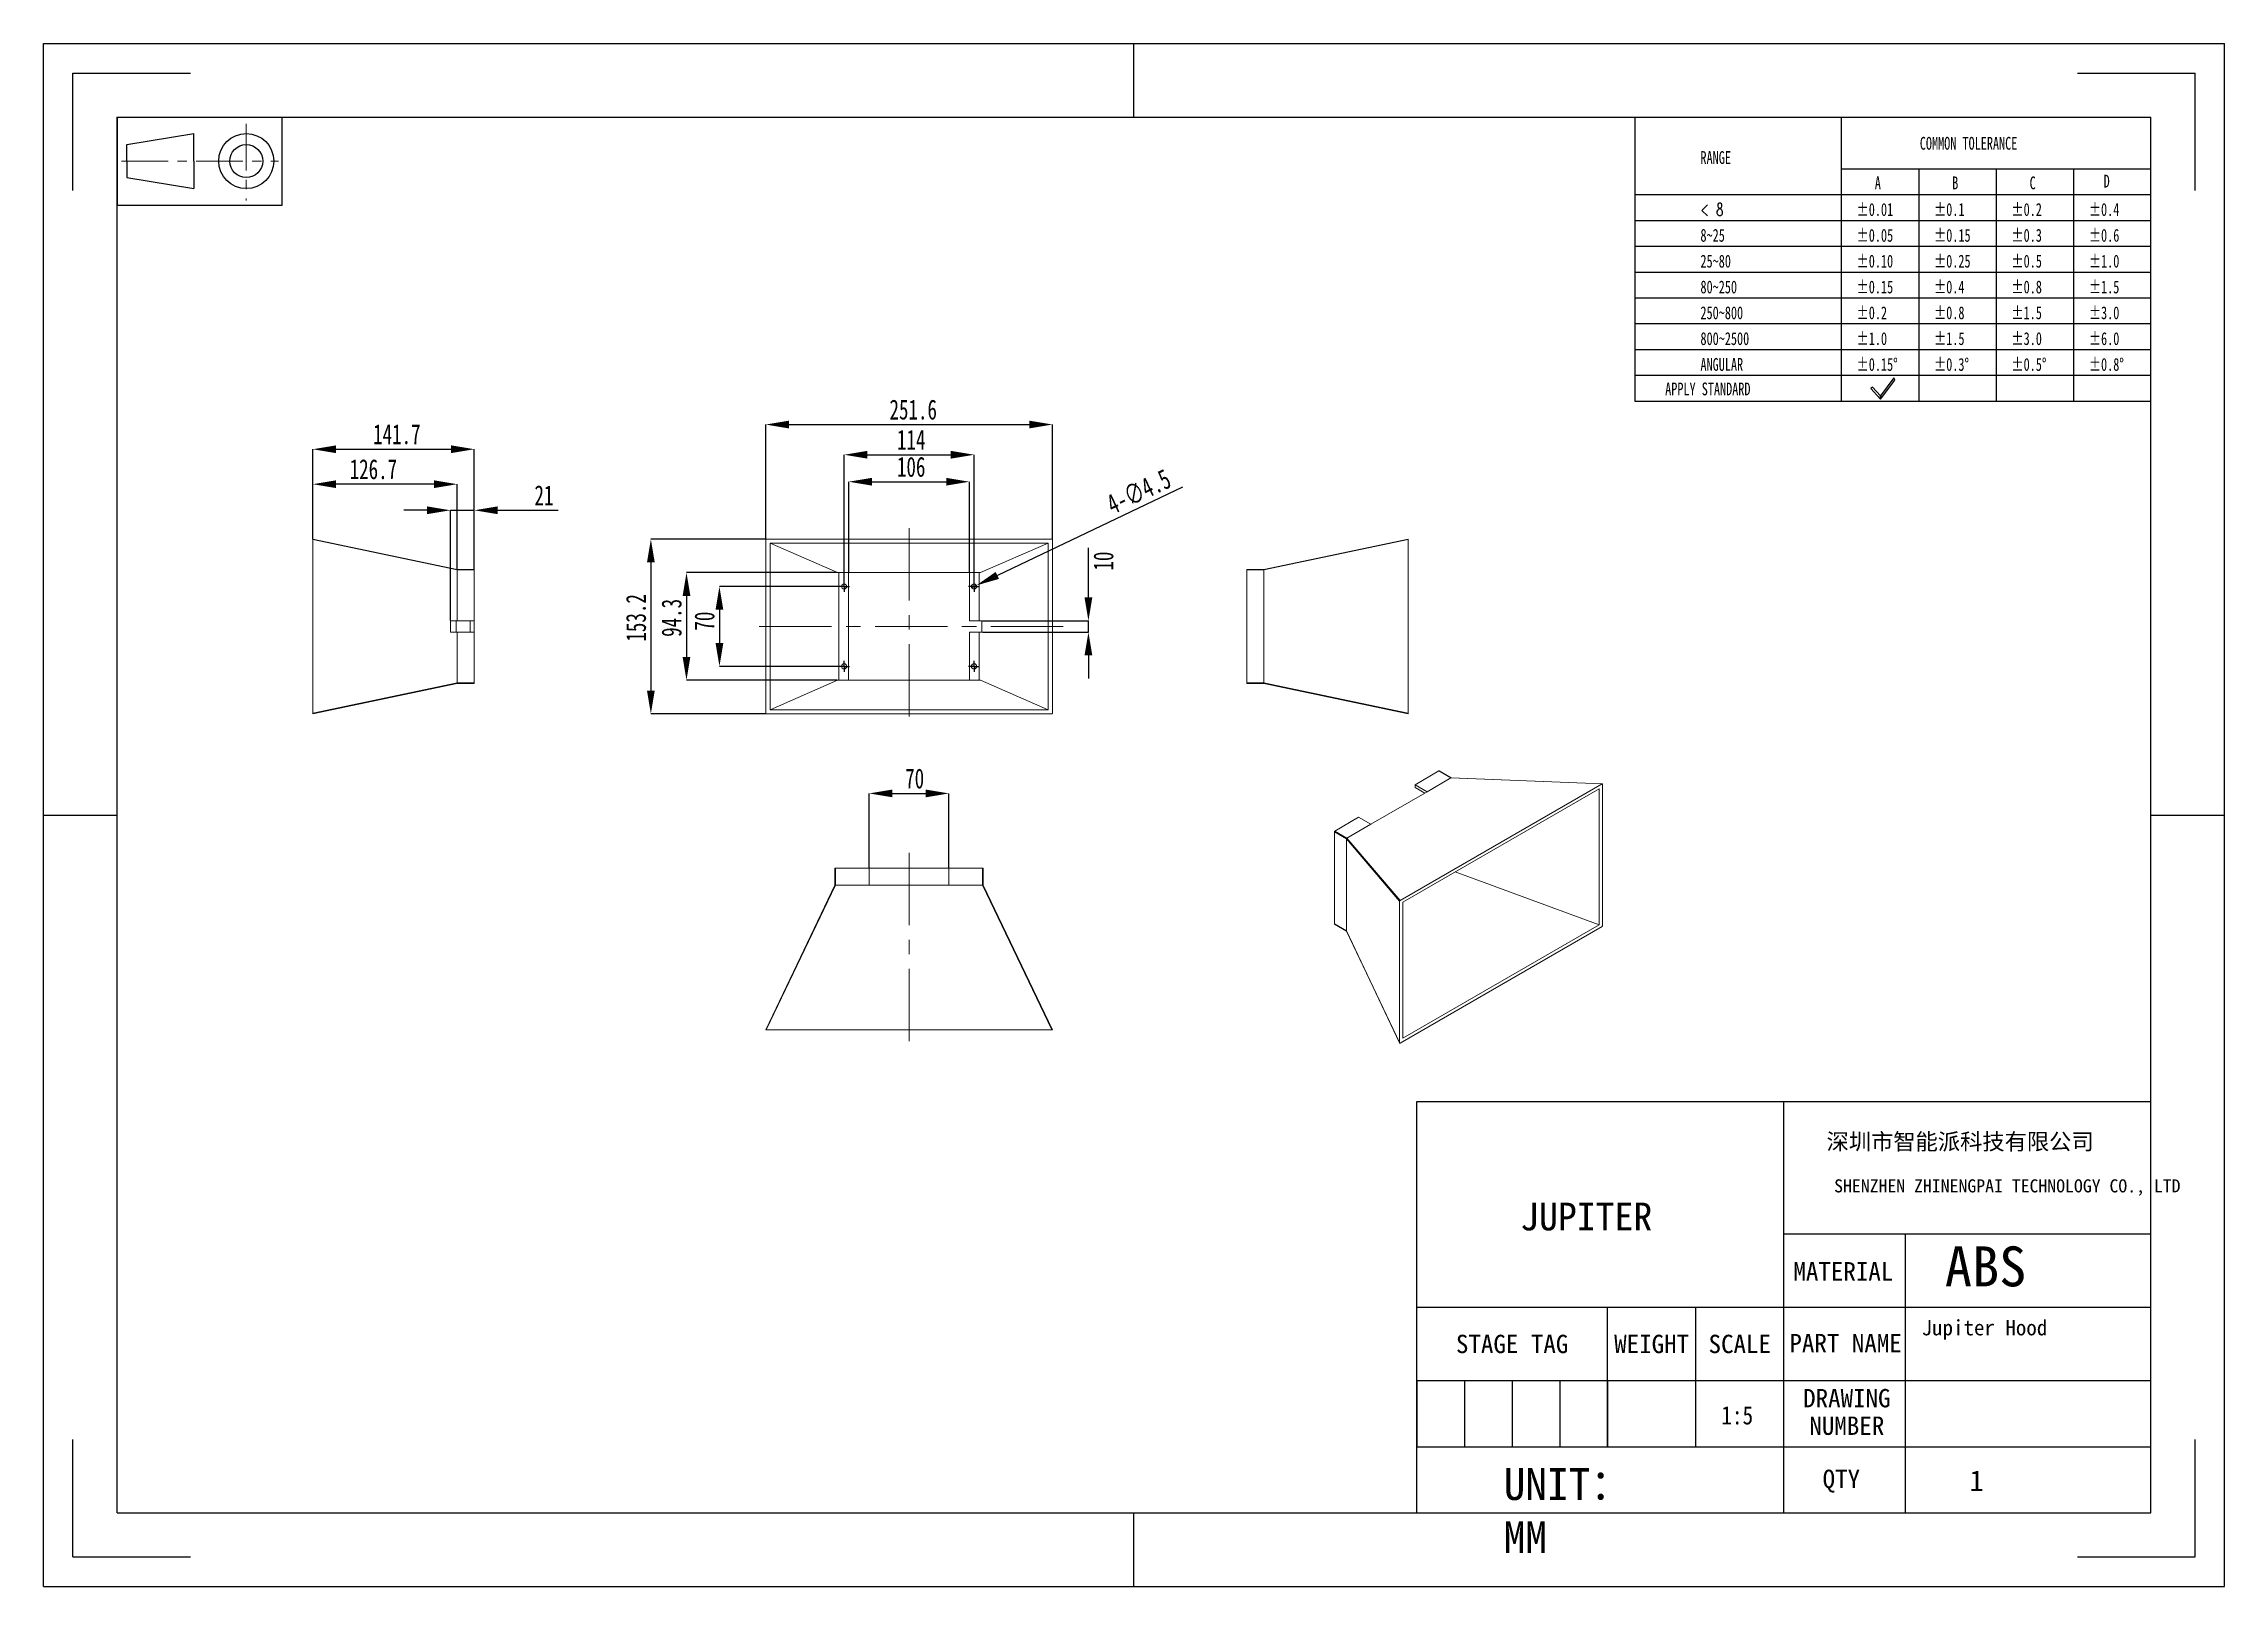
# Model space of a CAD drawing. Header units: millimetres. Extents: x 375 to 758, y -1 to 270.
import ezdxf

# ---------------------------------------------------------------- set-up
doc = ezdxf.new("R2010")
doc.units = ezdxf.units.MM
doc.header["$PDSIZE"] = -1
doc.linetypes.add('CENTER', pattern=[10.16, 6.35, -1.27, 1.27, -1.27])
doc.linetypes.add('CENTERX2', pattern=[20.32, 12.7, -2.54, 2.54, -2.54])
doc.layers.add('DEFAULT_1', color=7, linetype='CENTER', lineweight=18)
doc.layers.add('尺寸线层', color=3, linetype='Continuous', lineweight=18)
doc.layers.add('图框', color=7, linetype='Continuous')
doc.styles.add('SLDTEXTSTYLE4', font='TXT', dxfattribs={"width": 0.7})
doc.styles.add('SLDTEXTSTYLE5', font='TXT', dxfattribs={"width": 0.642857, "bigfont": 'bigfont'})
doc.styles.add('TEXTSTYLE_2', font='')
doc.styles.add('TEXTSTYLE_3', font='')
doc.styles.get('TEXTSTYLE_2').set_extended_font_data('宋体')
doc.styles.get('TEXTSTYLE_3').set_extended_font_data('宋体')
doc.dimstyles.new('SLDDIMSTYLE0', dxfattribs={"dimtxt": 3.5, "dimasz": 4.08, "dimexe": 0, "dimexo": 0.0625, "dimgap": 0.875, "dimtad": 2, "dimdec": 1, "dimlfac": 5, "dimrnd": 1e-09, "dimzin": 12, "dimdsep": 46, "dimtxsty": 'SLDTEXTSTYLE4', "dimsah": 1, "dimcen": 0.09, "dimadec": 0, "dimazin": 3, "dimtfac": 1, "dimtdec": 1, "dimtofl": 0, "dimtmove": 0, "dimatfit": 3, "dimfxl": 1, "dimfrac": 2, "dimtolj": 1, "dimtzin": 12, "dimarcsym": 0})
doc.dimstyles.new('SLDDIMSTYLE1', dxfattribs={"dimtxt": 3.5, "dimasz": 4.08, "dimexe": 0, "dimexo": 0.0625, "dimgap": 0.875, "dimtad": 2, "dimdec": 1, "dimlfac": 5, "dimrnd": 1e-09, "dimzin": 12, "dimdsep": 46, "dimtxsty": 'SLDTEXTSTYLE4', "dimsah": 1, "dimcen": 0.09, "dimadec": 0, "dimazin": 3, "dimtfac": 1, "dimtdec": 1, "dimtmove": 0, "dimatfit": 0, "dimfxl": 1, "dimfrac": 2, "dimtolj": 1, "dimtzin": 12, "dimarcsym": 0})
doc.dimstyles.new('SLDDIMSTYLE2', dxfattribs={"dimtxt": 3.5, "dimasz": 4.08, "dimexe": 0, "dimexo": 0.0625, "dimgap": 0.875, "dimtad": 2, "dimdec": 1, "dimlfac": 5, "dimrnd": 1e-09, "dimzin": 12, "dimdsep": 46, "dimtxsty": 'SLDTEXTSTYLE4', "dimblk1": 'NONE', "dimsah": 1, "dimcen": 0, "dimadec": 0, "dimazin": 3, "dimtfac": 1, "dimtdec": 1, "dimtmove": 0, "dimatfit": 3, "dimldrblk": 'NONE', "dimfxl": 1, "dimfrac": 2, "dimtolj": 1, "dimtzin": 12, "dimarcsym": 0})

# ---------------------------------------------------------------- blocks, each defined once
blk = doc.blocks.new('_D')
at = {"layer": 'Defpoints', "color": 0, "transparency": 16777216}
for p in [(552.31, 203.19), (501.99, 183.01), (552.31, 183.01)]:
    blk.add_point(p, dxfattribs=at)
at = {"layer": '图框', "color": 0, "lineweight": -2, "transparency": 16777216}
for p, q in [((501.99, 183.07), (501.99, 203.19)), ((506.07, 203.19), (548.23, 203.19)), ((552.31, 183.07), (552.31, 203.19))]:
    blk.add_line(p, q, dxfattribs=at)
at = {"layer": '图框', "color": 0, "transparency": 16777216}
for points in [[(506.07, 203.87), (506.07, 202.51), (501.99, 203.19)], [(548.23, 203.87), (548.23, 202.51), (552.31, 203.19)]]:
    blk.add_solid(points, dxfattribs=at)
at = {"layer": '图框', "color": 0, "transparency": 16777216, "insert": (527.88, 207.57), "char_height": 3.5, "attachment_point": 2, "style": 'SLDTEXTSTYLE4'}
blk.add_mtext('\\A1;251.6', dxfattribs=at)
blk = doc.blocks.new('_D_1')
at = {"layer": 'Defpoints', "color": 0, "transparency": 16777216}
for p in [(502.09, 183.1), (481.84, 152.46), (502.09, 152.46)]:
    blk.add_point(p, dxfattribs=at)
at = {"layer": '图框', "color": 0, "lineweight": -2, "transparency": 16777216}
for p, q in [((502.03, 183.1), (481.84, 183.1)), ((481.84, 179.02), (481.84, 156.54)), ((502.03, 152.46), (481.84, 152.46))]:
    blk.add_line(p, q, dxfattribs=at)
at = {"layer": '图框', "color": 0, "transparency": 16777216}
for points in [[(481.16, 179.02), (482.52, 179.02), (481.84, 183.1)], [(481.16, 156.54), (482.52, 156.54), (481.84, 152.46)]]:
    blk.add_solid(points, dxfattribs=at)
at = {"layer": '图框', "color": 0, "transparency": 16777216, "insert": (477.47, 169.28), "char_height": 3.5, "attachment_point": 2, "rotation": 90, "style": 'SLDTEXTSTYLE4'}
blk.add_mtext('\\A1;153.2', dxfattribs=at)
blk = doc.blocks.new('_D_2')
at = {"layer": 'Defpoints', "color": 0, "transparency": 16777216}
for p in [(537.75, 193.16), (516.55, 177.21), (537.75, 177.21)]:
    blk.add_point(p, dxfattribs=at)
at = {"layer": '图框', "color": 0, "lineweight": -2, "transparency": 16777216}
for p, q in [((516.55, 177.27), (516.55, 193.16)), ((520.63, 193.16), (533.67, 193.16)), ((537.75, 177.27), (537.75, 193.16))]:
    blk.add_line(p, q, dxfattribs=at)
at = {"layer": '图框', "color": 0, "transparency": 16777216}
for points in [[(520.63, 193.84), (520.63, 192.48), (516.55, 193.16)], [(533.67, 193.84), (533.67, 192.48), (537.75, 193.16)]]:
    blk.add_solid(points, dxfattribs=at)
at = {"layer": '图框', "color": 0, "transparency": 16777216, "insert": (527.52, 197.53), "char_height": 3.5, "attachment_point": 2, "style": 'SLDTEXTSTYLE4'}
blk.add_mtext('\\A1;106', dxfattribs=at)
blk = doc.blocks.new('_D_3')
at = {"layer": 'Defpoints', "color": 0, "transparency": 16777216}
for p in [(514.59, 177.21), (488.09, 158.35), (514.59, 158.35)]:
    blk.add_point(p, dxfattribs=at)
at = {"layer": '图框', "color": 0, "lineweight": -2, "transparency": 16777216}
for p, q in [((514.52, 177.21), (488.09, 177.21)), ((488.09, 173.13), (488.09, 162.43)), ((514.52, 158.35), (488.09, 158.35))]:
    blk.add_line(p, q, dxfattribs=at)
at = {"layer": '图框', "color": 0, "transparency": 16777216}
for points in [[(487.41, 173.13), (488.77, 173.13), (488.09, 177.21)], [(487.41, 162.43), (488.77, 162.43), (488.09, 158.35)]]:
    blk.add_solid(points, dxfattribs=at)
at = {"layer": '图框', "color": 0, "transparency": 16777216, "insert": (483.71, 169.28), "char_height": 3.5, "attachment_point": 2, "rotation": 90, "style": 'SLDTEXTSTYLE4'}
blk.add_mtext('\\A1;94.3', dxfattribs=at)
blk = doc.blocks.new('_D_4')
at = {"layer": 'Defpoints', "color": 0, "transparency": 16777216}
for p in [(538.55, 197.89), (515.75, 175.73), (538.55, 175.73)]:
    blk.add_point(p, dxfattribs=at)
at = {"layer": '图框', "color": 0, "lineweight": -2, "transparency": 16777216}
for p, q in [((515.75, 175.79), (515.75, 197.89)), ((519.83, 197.89), (534.47, 197.89)), ((538.55, 175.79), (538.55, 197.89))]:
    blk.add_line(p, q, dxfattribs=at)
at = {"layer": '图框', "color": 0, "transparency": 16777216}
for points in [[(519.83, 198.57), (519.83, 197.21), (515.75, 197.89)], [(534.47, 198.57), (534.47, 197.21), (538.55, 197.89)]]:
    blk.add_solid(points, dxfattribs=at)
at = {"layer": '图框', "color": 0, "transparency": 16777216, "insert": (527.52, 202.27), "char_height": 3.5, "attachment_point": 2, "style": 'SLDTEXTSTYLE4'}
blk.add_mtext('\\A1;114', dxfattribs=at)
blk = doc.blocks.new('_D_5')
at = {"layer": 'Defpoints', "color": 0, "transparency": 16777216}
for p in [(514.8, 174.78), (493.87, 160.78), (514.8, 160.78)]:
    blk.add_point(p, dxfattribs=at)
at = {"layer": '图框', "color": 0, "lineweight": -2, "transparency": 16777216}
for p, q in [((514.73, 174.78), (493.87, 174.78)), ((493.87, 170.7), (493.87, 164.86)), ((514.73, 160.78), (493.87, 160.78))]:
    blk.add_line(p, q, dxfattribs=at)
at = {"layer": '图框', "color": 0, "transparency": 16777216}
for points in [[(493.19, 170.7), (494.55, 170.7), (493.87, 174.78)], [(493.19, 164.86), (494.55, 164.86), (493.87, 160.78)]]:
    blk.add_solid(points, dxfattribs=at)
at = {"layer": '图框', "color": 0, "transparency": 16777216, "insert": (489.49, 168.71), "char_height": 3.5, "attachment_point": 2, "rotation": 90, "style": 'SLDTEXTSTYLE4'}
blk.add_mtext('\\A1;70', dxfattribs=at)
blk = doc.blocks.new('_D_6')
at = {"layer": 'Defpoints', "color": 0, "transparency": 16777216}
for p in [(538.14, 174.59), (538.95, 174.97)]:
    blk.add_point(p, dxfattribs=at)
at = {"layer": '图框', "color": 0, "lineweight": -2, "transparency": 16777216}
for p, q in [((575.14, 192.23), (542.64, 176.73)), ((538.14, 174.59), (538.95, 174.97))]:
    blk.add_line(p, q, dxfattribs=at)
at = {"layer": '图框', "color": 0, "transparency": 16777216}
blk.add_solid([(542.34, 177.34), (542.93, 176.12), (538.95, 174.97)], dxfattribs=at)
at = {"layer": '图框', "color": 0, "transparency": 16777216, "insert": (561.41, 190.53), "char_height": 3.5, "attachment_point": 1, "rotation": 25.4917, "style": 'SLDTEXTSTYLE4'}
blk.add_mtext('\\A1;4-∅4.5', dxfattribs=at)
blk = doc.blocks.new('_NONE')
blk = doc.blocks.new('_D_7')
at = {"layer": 'Defpoints', "color": 0, "transparency": 16777216}
for p in [(539.95, 168.78), (539.95, 166.78), (558.62, 166.78)]:
    blk.add_point(p, dxfattribs=at)
at = {"layer": '图框', "color": 0, "lineweight": -2, "transparency": 16777216}
for p, q in [((558.62, 172.86), (558.62, 181.55)), ((540.01, 168.78), (558.62, 168.78)), ((558.62, 166.78), (558.62, 168.78)), ((540.01, 166.78), (558.62, 166.78)), ((558.62, 162.7), (558.62, 158.62))]:
    blk.add_line(p, q, dxfattribs=at)
at = {"layer": '图框', "color": 0, "transparency": 16777216}
for points in [[(557.94, 172.86), (559.3, 172.86), (558.62, 168.78)], [(557.94, 162.7), (559.3, 162.7), (558.62, 166.78)]]:
    blk.add_solid(points, dxfattribs=at)
at = {"layer": '图框', "color": 0, "transparency": 16777216, "insert": (559.5, 179.24), "char_height": 3.5, "attachment_point": 2, "rotation": 90, "style": 'SLDTEXTSTYLE4'}
blk.add_mtext('\\A1;10', dxfattribs=at)
blk = doc.blocks.new('SW_CENTERMARKSYMBOL_0')
at = {"layer": '图框', "color": 0}
for p, q in [((-0.5, 0), (-0.95, 0)), ((0, 0), (-0.5, 0)), ((0, 0.5), (0, 0.95)), ((0, 0), (0, 0.5)), ((0, 0), (0, -0.5)), ((0, 0), (0.5, 0)), ((0.5, 0), (0.95, 0)), ((0, -0.5), (0, -0.95))]:
    blk.add_line(p, q, dxfattribs=at)
blk = doc.blocks.new('SW_CENTERMARKSYMBOL_1')
at = {"layer": '图框', "color": 0}
for p, q in [((-0.5, 0), (-0.95, 0)), ((0, 0), (-0.5, 0)), ((0, 0.5), (0, 0.95)), ((0, 0), (0, 0.5)), ((0, 0), (0, -0.5)), ((0, 0), (0.5, 0)), ((0.5, 0), (0.95, 0)), ((0, -0.5), (0, -0.95))]:
    blk.add_line(p, q, dxfattribs=at)
blk = doc.blocks.new('SW_CENTERMARKSYMBOL_2')
at = {"layer": '图框', "color": 0}
for p, q in [((-0.5, 0), (-0.95, 0)), ((0, 0), (-0.5, 0)), ((0, 0.5), (0, 0.95)), ((0, 0), (0, 0.5)), ((0, 0), (0, -0.5)), ((0, 0), (0.5, 0)), ((0.5, 0), (0.95, 0)), ((0, -0.5), (0, -0.95))]:
    blk.add_line(p, q, dxfattribs=at)
blk = doc.blocks.new('SW_CENTERMARKSYMBOL_3')
at = {"layer": '图框', "color": 0}
for p, q in [((-0.5, 0), (-0.95, 0)), ((0, 0), (-0.5, 0)), ((0, 0.5), (0, 0.95)), ((0, 0), (0, 0.5)), ((0, 0), (0, -0.5)), ((0, 0), (0.5, 0)), ((0.5, 0), (0.95, 0)), ((0, -0.5), (0, -0.95))]:
    blk.add_line(p, q, dxfattribs=at)
blk = doc.blocks.new('_D_8')
at = {"layer": 'Defpoints', "color": 0, "transparency": 16777216}
for p in [(450.85, 198.86), (422.52, 183.01), (450.85, 177.78)]:
    blk.add_point(p, dxfattribs=at)
at = {"layer": '图框', "color": 0, "lineweight": -2, "transparency": 16777216}
for p, q in [((422.52, 183.07), (422.52, 198.86)), ((426.6, 198.86), (446.77, 198.86)), ((450.85, 177.84), (450.85, 198.86))]:
    blk.add_line(p, q, dxfattribs=at)
at = {"layer": '图框', "color": 0, "transparency": 16777216}
for points in [[(426.6, 199.54), (426.6, 198.18), (422.52, 198.86)], [(446.77, 199.54), (446.77, 198.18), (450.85, 198.86)]]:
    blk.add_solid(points, dxfattribs=at)
at = {"layer": '图框', "color": 0, "transparency": 16777216, "insert": (437.26, 203.24), "char_height": 3.5, "attachment_point": 2, "style": 'SLDTEXTSTYLE4'}
blk.add_mtext('\\A1;141.7', dxfattribs=at)
blk = doc.blocks.new('_D_9')
at = {"layer": 'Defpoints', "color": 0, "transparency": 16777216}
for p in [(422.52, 192.73), (422.52, 183.01), (447.85, 177.78)]:
    blk.add_point(p, dxfattribs=at)
at = {"layer": '图框', "color": 0, "lineweight": -2, "transparency": 16777216}
for p, q in [((422.52, 183.07), (422.52, 192.73)), ((443.77, 192.73), (426.6, 192.73)), ((447.85, 177.84), (447.85, 192.73))]:
    blk.add_line(p, q, dxfattribs=at)
at = {"layer": '图框', "color": 0, "transparency": 16777216}
for points in [[(426.6, 193.41), (426.6, 192.05), (422.52, 192.73)], [(443.77, 193.41), (443.77, 192.05), (447.85, 192.73)]]:
    blk.add_solid(points, dxfattribs=at)
at = {"layer": '图框', "color": 0, "transparency": 16777216, "insert": (433.15, 197.11), "char_height": 3.5, "attachment_point": 2, "style": 'SLDTEXTSTYLE4'}
blk.add_mtext('\\A1;126.7', dxfattribs=at)
blk = doc.blocks.new('_D_10')
at = {"layer": 'Defpoints', "color": 0, "transparency": 16777216}
for p in [(450.85, 188.15), (450.85, 177.78), (446.65, 168.78)]:
    blk.add_point(p, dxfattribs=at)
at = {"layer": '图框', "color": 0, "lineweight": -2, "transparency": 16777216}
for p, q in [((442.57, 188.15), (438.49, 188.15)), ((446.65, 168.84), (446.65, 188.15)), ((446.65, 188.15), (450.85, 188.15)), ((450.85, 177.84), (450.85, 188.15)), ((454.93, 188.15), (465.59, 188.15))]:
    blk.add_line(p, q, dxfattribs=at)
at = {"layer": '图框', "color": 0, "transparency": 16777216}
for points in [[(442.57, 188.83), (442.57, 187.47), (446.65, 188.15)], [(454.93, 188.83), (454.93, 187.47), (450.85, 188.15)]]:
    blk.add_solid(points, dxfattribs=at)
at = {"layer": '图框', "color": 0, "transparency": 16777216, "insert": (463.08, 192.53), "char_height": 3.5, "attachment_point": 2, "style": 'SLDTEXTSTYLE4'}
blk.add_mtext('\\A1;21', dxfattribs=at)
blk = doc.blocks.new('_D_11')
at = {"layer": 'Defpoints', "color": 0, "transparency": 16777216}
for p in [(534.15, 138.49), (520.15, 125.38), (534.15, 125.38)]:
    blk.add_point(p, dxfattribs=at)
at = {"layer": '图框', "color": 0, "lineweight": -2, "transparency": 16777216}
for p, q in [((520.15, 125.44), (520.15, 138.49)), ((524.23, 138.49), (530.07, 138.49)), ((534.15, 125.44), (534.15, 138.49))]:
    blk.add_line(p, q, dxfattribs=at)
at = {"layer": '图框', "color": 0, "transparency": 16777216}
for points in [[(524.23, 139.17), (524.23, 137.81), (520.15, 138.49)], [(530.07, 139.17), (530.07, 137.81), (534.15, 138.49)]]:
    blk.add_solid(points, dxfattribs=at)
at = {"layer": '图框', "color": 0, "transparency": 16777216, "insert": (528.13, 142.86), "char_height": 3.5, "attachment_point": 2, "style": 'SLDTEXTSTYLE4'}
blk.add_mtext('\\A1;70', dxfattribs=at)
blk = doc.blocks.new('96_1')
at = {"color": 7, "linetype": 'Continuous'}
for p, q in [((-11.25, 6), (-11.25, -6)), ((11.25, -6), (11.25, 6)), ((-9.93, 2.25), (-0.82, 3.75)), ((-0.82, 0), (-0.82, 3.75)), ((-9.93, 0), (-9.93, 2.25)), ((-9.93, 0), (-9.93, -2.25)), ((-0.82, 0), (-0.82, -3.75)), ((-9.93, -2.25), (-0.82, -3.75)), ((-11.25, -6), (11.25, -6))]:
    blk.add_line(p, q, dxfattribs=at)
for radius in [3.75, 2.25]:
    blk.add_circle((6.34, 0), radius, dxfattribs=at)
at = {"layer": 'DEFAULT_1', "color": 1, "linetype": 'CENTER'}
for p, q in [((6.34, 5.05), (6.34, -5.36)), ((-10.64, 0), (10.74, 0))]:
    blk.add_line(p, q, dxfattribs=at)

msp = doc.modelspace()

# ---------------------------------------------------------------- linework, layer by layer
at = {"color": 7, "linetype": 'Continuous'}
for p, q in [((375.278, -0.587), (375.278, 269.998)), ((375.278, 269.998), (757.963, 269.998)), ((566.62, 257.113), (566.62, 269.998)), ((757.963, -0.587), (757.963, 269.998)), ((380.432, 244.228), (380.432, 264.844)), ((380.432, 264.844), (401.048, 264.844)), ((732.193, 264.844), (752.809, 264.844)), ((752.809, 244.228), (752.809, 264.844)), ((388.163, 12.298), (388.163, 257.113)), ((388.163, 257.113), (745.078, 257.113)), ((745.078, 12.298), (745.078, 257.113)), ((375.278, 134.705), (388.163, 134.705)), ((745.078, 134.705), (757.963, 134.705)), ((380.432, 4.567), (380.432, 25.183)), ((752.809, 4.567), (752.809, 25.183)), ((388.163, 12.298), (745.078, 12.298)), ((566.62, -0.587), (566.62, 12.298)), ((380.432, 4.567), (401.048, 4.567)), ((732.193, 4.567), (752.809, 4.567)), ((375.278, -0.587), (757.963, -0.587))]:
    msp.add_line(p, q, dxfattribs=at)
for p, q in [((654.505, 257.113), (654.505, 207.298)), ((690.734, 257.113), (690.734, 207.298)), ((690.734, 248.056), (745.078, 248.056)), ((704.32, 248.056), (704.32, 207.298)), ((717.906, 248.056), (717.906, 207.298)), ((731.492, 248.056), (731.492, 207.298)), ((654.505, 243.527), (745.078, 243.527)), ((654.505, 238.998), (745.078, 238.998)), ((654.505, 234.47), (745.078, 234.47)), ((654.505, 229.941), (745.078, 229.941)), ((654.505, 225.412), (745.078, 225.412)), ((654.505, 220.884), (745.078, 220.884)), ((654.505, 216.355), (745.078, 216.355)), ((654.505, 211.827), (745.078, 211.827)), ((699.936, 211.359), (697.605, 208.197)), ((697.633, 207.625), (700.119, 210.997)), ((700.119, 210.997), (699.936, 211.359)), ((654.505, 207.298), (745.078, 207.298)), ((696.205, 209.752), (695.935, 209.509)), ((695.935, 209.509), (697.633, 207.625)), ((697.605, 208.197), (696.205, 209.752)), ((697.633, 207.625), (697.605, 208.197)), ((697.605, 208.197), (697.633, 207.625))]:
    msp.add_line(p, q)
at = {"color": 7, "linetype": 'Continuous', "lineweight": 15}
for p, q in [((422.52, 183.099), (447.85, 177.78)), ((422.52, 183.006), (422.52, 183.099)), ((422.52, 183.006), (422.52, 152.553)), ((447.85, 177.687), (422.52, 183.006)), ((501.987, 152.553), (501.987, 183.006)), ((502.088, 183.099), (552.206, 183.099)), ((502.764, 153.175), (502.764, 182.384)), ((502.764, 182.384), (514.587, 177.211)), ((502.764, 182.384), (551.53, 182.384)), ((551.53, 182.384), (539.707, 177.211)), ((551.53, 182.384), (551.53, 153.175)), ((552.307, 183.006), (552.307, 152.553)), ((589.409, 177.78), (614.739, 183.099)), ((614.739, 183.006), (589.409, 177.687)), ((614.739, 183.099), (614.739, 183.006)), ((614.739, 152.553), (614.739, 183.006)), ((447.85, 177.78), (447.85, 177.687)), ((450.85, 177.78), (447.85, 177.78)), ((447.85, 177.687), (447.85, 168.78)), ((450.85, 177.687), (447.85, 177.687)), ((450.85, 177.78), (450.85, 177.687)), ((450.85, 177.687), (450.85, 168.78)), ((514.587, 177.211), (539.707, 177.211)), ((514.847, 158.348), (514.847, 177.211)), ((516.547, 177.211), (516.547, 158.348)), ((537.747, 168.78), (537.747, 177.211)), ((539.447, 177.211), (539.447, 168.78)), ((586.409, 177.687), (586.409, 177.78)), ((586.409, 177.78), (589.409, 177.78)), ((586.409, 157.873), (586.409, 177.687)), ((586.409, 177.687), (589.409, 177.687)), ((589.409, 177.687), (589.409, 177.78)), ((589.409, 157.873), (589.409, 177.687)), ((446.65, 168.78), (447.85, 168.78)), ((446.65, 166.78), (446.65, 168.78)), ((447.691, 166.78), (447.691, 168.78)), ((450.85, 168.78), (447.85, 168.78)), ((450.15, 168.78), (450.15, 166.78)), ((450.85, 166.78), (450.85, 168.78)), ((537.747, 168.78), (539.447, 168.78)), ((539.947, 168.78), (539.447, 168.78)), ((539.947, 166.78), (539.947, 168.78)), ((447.85, 166.78), (446.65, 166.78)), ((447.85, 166.78), (447.85, 157.873)), ((450.85, 166.78), (447.85, 166.78)), ((450.85, 166.78), (450.85, 157.873)), ((537.747, 158.348), (537.747, 166.78)), ((539.447, 166.78), (537.747, 166.78)), ((539.447, 166.78), (539.447, 158.348)), ((539.447, 166.78), (539.947, 166.78)), ((422.52, 152.553), (447.85, 157.873)), ((447.85, 157.78), (422.52, 152.46)), ((447.85, 157.873), (447.85, 157.78)), ((450.85, 157.873), (447.85, 157.873)), ((450.85, 157.78), (447.85, 157.78)), ((450.85, 157.873), (450.85, 157.78)), ((502.764, 153.175), (514.587, 158.348)), ((539.707, 158.348), (514.587, 158.348)), ((551.53, 153.175), (539.707, 158.348)), ((586.409, 157.873), (589.409, 157.873)), ((586.409, 157.78), (586.409, 157.873)), ((586.409, 157.78), (589.409, 157.78)), ((589.409, 157.873), (614.739, 152.553)), ((589.409, 157.78), (589.409, 157.873)), ((614.739, 152.46), (589.409, 157.78)), ((551.53, 153.175), (502.764, 153.175)), ((422.52, 152.46), (422.52, 152.553)), ((552.206, 152.46), (502.088, 152.46)), ((614.739, 152.553), (614.739, 152.46)), ((615.944, 140.018), (620.115, 142.426)), ((620.115, 142.426), (622.236, 141.202)), ((622.282, 141.212), (620.168, 142.433)), ((608.166, 133.079), (618.065, 138.794)), ((613.307, 119.712), (648.746, 140.17)), ((613.785, 119.403), (648.268, 139.31)), ((615.944, 140.018), (615.944, 139.554)), ((615.944, 140.018), (618.065, 138.794)), ((617.663, 138.562), (615.944, 139.554)), ((618.065, 138.794), (622.236, 141.202)), ((648.746, 140.17), (622.236, 141.202)), ((648.782, 140.18), (622.273, 141.213)), ((648.268, 139.31), (648.268, 115.459)), ((648.817, 140.135), (648.817, 115.268)), ((601.873, 131.896), (606.044, 134.304)), ((608.166, 133.079), (606.044, 134.304)), ((601.802, 131.778), (603.923, 130.554)), ((601.802, 115.6), (601.802, 131.778)), ((601.873, 131.896), (603.994, 130.671)), ((613.236, 119.594), (603.923, 130.554)), ((603.923, 114.375), (603.923, 130.554)), ((603.994, 130.671), (608.166, 133.079)), ((603.994, 130.671), (613.307, 119.712)), ((514.147, 125.378), (514.147, 122.378)), ((514.147, 125.378), (514.248, 125.378)), ((514.248, 125.378), (514.248, 122.378)), ((514.248, 125.378), (520.147, 125.378)), ((520.147, 122.378), (520.147, 125.378)), ((520.147, 125.378), (534.147, 125.378)), ((534.147, 125.378), (534.147, 122.378)), ((534.147, 125.378), (540.046, 125.378)), ((540.046, 125.378), (540.046, 122.378)), ((540.046, 125.378), (540.147, 125.378)), ((540.147, 125.378), (540.147, 122.378)), ((648.268, 115.459), (623.001, 124.724)), ((501.987, 97.048), (514.147, 122.378)), ((514.248, 122.378), (502.088, 97.048)), ((514.147, 122.378), (514.248, 122.378)), ((514.248, 122.378), (520.147, 122.378)), ((520.147, 122.378), (534.147, 122.378)), ((534.147, 122.378), (540.046, 122.378)), ((552.206, 97.048), (540.046, 122.378)), ((540.046, 122.378), (540.147, 122.378)), ((540.147, 122.378), (552.307, 97.048)), ((613.236, 94.728), (613.236, 119.594)), ((613.785, 95.553), (613.785, 119.403)), ((601.802, 115.6), (603.923, 114.375)), ((601.82, 115.558), (603.933, 114.339)), ((648.746, 115.151), (613.307, 94.693)), ((648.268, 115.459), (613.785, 95.553)), ((603.923, 114.375), (613.236, 94.728)), ((603.928, 114.349), (613.241, 94.702)), ((502.088, 97.048), (501.987, 97.048)), ((502.088, 97.048), (552.206, 97.048)), ((552.307, 97.048), (552.206, 97.048))]:
    msp.add_line(p, q, dxfattribs=at)
at = {"color": 2, "linetype": 'Continuous'}
for p, q in [((616.228, 48.376), (616.228, 84.454)), ((616.228, 48.376), (616.228, 84.454)), ((616.228, 84.454), (680.653, 84.454)), ((680.653, 35.491), (680.653, 84.454)), ((680.653, 61.261), (680.653, 84.454)), ((680.653, 84.454), (745.078, 84.454)), ((680.653, 48.376), (680.653, 84.454)), ((745.078, 61.261), (745.078, 84.454)), ((680.653, 61.261), (745.078, 61.261)), ((701.943, 61.261), (701.943, 12.298)), ((745.078, 35.491), (745.078, 61.261)), ((616.228, 12.298), (616.228, 48.376)), ((616.228, 48.376), (680.653, 48.376)), ((616.228, 35.491), (616.228, 48.376)), ((616.228, 48.376), (649.729, 48.376)), ((649.729, 35.491), (649.729, 48.376)), ((649.729, 35.491), (649.729, 48.376)), ((649.729, 48.376), (680.653, 48.376)), ((665.191, 35.491), (665.191, 48.376)), ((680.653, 48.376), (745.078, 48.376)), ((680.653, 35.491), (680.653, 48.376)), ((616.228, 23.894), (616.228, 35.491)), ((616.228, 35.491), (649.729, 35.491)), ((616.228, 35.491), (649.729, 35.491)), ((616.228, 35.491), (649.729, 35.491)), ((616.228, 35.491), (616.228, 23.894)), ((624.603, 35.491), (624.603, 23.894)), ((632.978, 35.491), (632.978, 23.894)), ((641.353, 35.491), (641.353, 23.894)), ((649.729, 23.894), (649.729, 35.491)), ((649.729, 23.894), (649.729, 35.491)), ((649.729, 35.491), (680.653, 35.491)), ((649.729, 35.491), (680.653, 35.491)), ((649.729, 35.491), (649.729, 23.894)), ((665.191, 23.894), (665.191, 35.491)), ((680.653, 12.298), (680.653, 35.491)), ((680.653, 35.491), (745.078, 35.491)), ((680.653, 35.491), (745.078, 35.491)), ((680.653, 23.894), (680.653, 35.491)), ((745.078, 12.298), (745.078, 35.491)), ((616.228, 12.298), (616.228, 23.894)), ((616.228, 23.894), (680.653, 23.894)), ((616.228, 23.894), (649.729, 23.894)), ((616.228, 23.894), (649.729, 23.894)), ((649.729, 23.894), (680.653, 23.894)), ((680.653, 12.298), (680.653, 23.894)), ((680.653, 23.894), (745.078, 23.894)), ((513.148, 12.298), (544.072, 12.298)), ((544.072, 12.298), (564.688, 12.298)), ((564.688, 12.298), (595.612, 12.298)), ((595.612, 12.298), (616.228, 12.298)), ((616.228, 12.298), (680.653, 12.298)), ((680.653, 12.298), (745.078, 12.298))]:
    msp.add_line(p, q, dxfattribs=at)
at = {"color": 7, "linetype": 'Continuous', "lineweight": 15}
for centre in [(515.747, 174.78), (538.547, 174.78), (515.747, 160.78), (538.547, 160.78)]:
    msp.add_circle(centre, 0.45, dxfattribs=at)
for centre, major_axis, ratio, start_param, end_param in [((502.098, 182.997), (0.103, -0.045), 0.8857695, 2.0295688, 3.5112979), ((552.196, 182.997), (-0.103, -0.045), 0.8857695, 2.7718874, 4.2536165), ((502.098, 152.562), (0.103, 0.045), 0.8857695, 2.7718874, 4.2536165), ((552.196, 152.562), (-0.103, 0.045), 0.8857695, 2.0295688, 3.5112979), ((620.108, 142.339), (0.0614, 0.093), 0.5251224, 0.0290777, 0.8098321), ((622.229, 141.114), (0.0614, 0.093), 0.5251224, 0.3079606, 0.8098321), ((648.739, 140.082), (0.0614, 0.093), 0.5251224, 5.6112882, 7.0930174), ((601.88, 131.816), (0.0584, 0.0837), 0.626141, 0.9282194, 2.4099485), ((604.001, 130.592), (0.0584, 0.0837), 0.626141, 0.9282194, 2.4099485), ((613.314, 119.632), (0.0584, 0.0837), 0.626141, 0.9282194, 2.4099485), ((601.88, 115.652), (0.0614, 0.093), 0.5251224, 2.4696955, 3.1706704), ((648.739, 115.23), (0.0584, 0.0837), 0.626141, 4.069812, 5.5515412), ((604.001, 114.428), (0.0614, 0.093), 0.5251224, 2.4696955, 2.8336321), ((613.314, 94.78), (0.0614, 0.093), 0.5251224, 2.4696955, 3.9514247)]:
    msp.add_ellipse(centre, major_axis=major_axis, ratio=ratio, start_param=start_param, end_param=end_param, dxfattribs=at)
at = {"layer": '图框', "linetype": 'CENTERX2', "lineweight": 0}
for p, q in [((527.147, 185.006), (527.147, 150.553)), ((554.206, 167.78), (500.088, 167.78)), ((527.147, 95.048), (527.147, 129.014))]:
    msp.add_line(p, q, dxfattribs=at)

# ---------------------------------------------------------------- block references
at = {"color": 2, "linetype": 'Continuous', "xscale": 1.288499418886255, "yscale": 1.288499418886255, "zscale": 1.288499418886255}
msp.add_blockref('96_1', (402.672, 249.402), dxfattribs=at)
at = {"layer": '图框'}
for name, p in [('SW_CENTERMARKSYMBOL_0', (515.747, 174.78)), ('SW_CENTERMARKSYMBOL_2', (538.547, 174.78)), ('SW_CENTERMARKSYMBOL_1', (515.747, 160.78)), ('SW_CENTERMARKSYMBOL_3', (538.547, 160.78))]:
    msp.add_blockref(name, p, dxfattribs=at)

# ---------------------------------------------------------------- texts
at = {"attachment_point": 1}
for s, insert, char_height, width, style in [('COMMON TOLERANCE', (704.516, 253.644), 2.24599, 73.94176, 'SLDTEXTSTYLE4'), ('RANGE', (666.024, 251.143), 2.246, 22.05942, 'SLDTEXTSTYLE4'), ('A', (696.616, 246.699), 2.246, 3.245, 'SLDTEXTSTYLE4'), ('B', (710.202, 246.699), 2.246, 3.19312, 'SLDTEXTSTYLE4'), ('C', (723.788, 246.699), 2.246, 3.23085, 'SLDTEXTSTYLE4'), ('D', (736.772, 247.004), 2.246, 3.19312, 'SLDTEXTSTYLE4'), ('< 8', (666.024, 242.029), 2.246, 10.7794, 'SLDTEXTSTYLE5'), ('%%P0.01', (693.421, 242.029), 2.246, 15.72506, 'SLDTEXTSTYLE4'), ('%%P0.1', (707.007, 242.029), 2.246, 11.79144, 'SLDTEXTSTYLE4'), ('%%P0.2', (720.593, 242.029), 2.246, 13.41394, 'SLDTEXTSTYLE4'), ('%%P0.4', (734.179, 242.029), 2.246, 13.36206, 'SLDTEXTSTYLE4'), ('8~25', (666.024, 237.501), 2.246, 17.39473, 'SLDTEXTSTYLE4'), ('%%P0.05', (693.421, 237.501), 2.246, 17.34757, 'SLDTEXTSTYLE4'), ('%%P0.15', (707.007, 237.501), 2.246, 16.5599, 'SLDTEXTSTYLE4'), ('%%P0.3', (720.593, 237.501), 2.246, 13.41394, 'SLDTEXTSTYLE4'), ('%%P0.6', (734.179, 237.501), 2.246, 13.41394, 'SLDTEXTSTYLE4'), ('25~80', (666.024, 232.972), 2.246, 21.32836, 'SLDTEXTSTYLE4'), ('%%P0.10', (693.421, 232.972), 2.246, 15.77695, 'SLDTEXTSTYLE4'), ('%%P0.25', (707.007, 232.972), 2.246, 18.13052, 'SLDTEXTSTYLE4'), ('%%P0.5', (720.593, 232.972), 2.246, 13.41394, 'SLDTEXTSTYLE4'), ('%%P1.0', (734.179, 232.972), 2.246, 11.84332, 'SLDTEXTSTYLE4'), ('80~250', (666.024, 228.444), 2.246, 25.26198, 'SLDTEXTSTYLE4'), ('%%P0.15', (693.421, 228.444), 2.246, 16.5599, 'SLDTEXTSTYLE4'), ('%%P0.4', (707.007, 228.444), 2.246, 13.36206, 'SLDTEXTSTYLE4'), ('%%P0.8', (720.593, 228.444), 2.246, 13.41394, 'SLDTEXTSTYLE4'), ('%%P1.5', (734.179, 228.444), 2.246, 12.62627, 'SLDTEXTSTYLE4'), ('250~800', (666.024, 223.915), 2.246, 29.1956, 'SLDTEXTSTYLE4'), ('%%P0.2', (693.421, 223.915), 2.246, 13.41394, 'SLDTEXTSTYLE4'), ('%%P0.8', (707.007, 223.915), 2.246, 13.41394, 'SLDTEXTSTYLE4'), ('%%P1.5', (720.593, 223.915), 2.246, 12.62627, 'SLDTEXTSTYLE4'), ('%%P3.0', (734.179, 223.915), 2.246, 13.41394, 'SLDTEXTSTYLE4'), ('800~2500', (666.024, 219.386), 2.246, 33.12923, 'SLDTEXTSTYLE4'), ('%%P1.0', (693.421, 219.386), 2.246, 11.84332, 'SLDTEXTSTYLE4'), ('%%P1.5', (707.007, 219.386), 2.246, 12.62627, 'SLDTEXTSTYLE4'), ('%%P3.0', (720.593, 219.386), 2.246, 13.41394, 'SLDTEXTSTYLE4'), ('%%P6.0', (734.179, 219.386), 2.246, 13.41394, 'SLDTEXTSTYLE4'), ('ANGULAR', (666.024, 214.858), 2.246, 31.54446, 'SLDTEXTSTYLE4'), ('%%P0.15%%D', (693.421, 214.858), 2.246, 19.72472, 'SLDTEXTSTYLE4'), ('%%P0.3%%D', (707.007, 214.858), 2.246, 16.57876, 'SLDTEXTSTYLE4'), ('%%P0.5%%D', (720.593, 214.858), 2.246, 16.57876, 'SLDTEXTSTYLE4'), ('%%P0.8%%D', (734.179, 214.858), 2.246, 16.57876, 'SLDTEXTSTYLE4'), ('APPLY STANDARD', (659.83, 210.559), 2.24599, 64.56049, 'SLDTEXTSTYLE4')]:
    msp.add_mtext(s, dxfattribs=dict(at, insert=insert, char_height=char_height, width=width, style=style))
at = {"color": 7, "linetype": 'Continuous', "insert": (711.59, 78.857), "char_height": 2.86391, "width": 67.94821, "attachment_point": 2, "style": 'TEXTSTYLE_2'}
msp.add_mtext('深圳市智能派科技有限公司', dxfattribs=at)
at = {"color": 7, "linetype": 'Continuous', "attachment_point": 2, "line_spacing_factor": 0.9, "style": 'TEXTSTYLE_3'}
for s, insert, char_height, width in [('MATERIAL\\P ', (691.103, 56.276), 3.2212, 46.56486), ('STAGE TAG ', (632.978, 43.544), 3.2212, 38.95697), ('WEIGHT', (657.46, 43.544), 3.2212, 14.15588), ('SCALE', (672.922, 43.544), 3.2212, 14.15588), ('PART NAME', (691.496, 43.691), 3.2212, 26.98848), ('DRAWING NUMBER', (691.711, 34.036), 3.22125, 26.98848), ('QTY', (690.746, 19.884), 3.2212, 35.95561)]:
    msp.add_mtext(s, dxfattribs=dict(at, insert=insert, char_height=char_height, width=width))
at = {"insert": (669.678, 27.764), "char_height": 3.22125, "width": 7.72133, "attachment_point": 7}
msp.add_mtext('{\\W0.85;1:5}', dxfattribs=at)
at = {"layer": '尺寸线层', "attachment_point": 1}
for s, insert, char_height, width in [('SHENZHEN ZHINENGPAI TECHNOLOGY CO., LTD', (689.483, 70.804), 2.29113, 64.82652), ('JUPITER', (634.38, 66.722), 4.8671, 39.72038), ('ABS', (708.911, 59.035), 7, 24.85263), ('UNIT：MM', (631.495, 20.157), 5.5885, 21.66224)]:
    msp.add_mtext(s, dxfattribs=dict(at, insert=insert, char_height=char_height, width=width))
at = {"layer": '尺寸线层', "linetype": 'CENTERX2', "insert": (704.841, 46.138), "char_height": 3.6, "width": 45.60353, "attachment_point": 1}
msp.add_mtext('{\\H0.75x;Jupiter Hood}', dxfattribs=at)
at = {"layer": '尺寸线层', "ltscale": 0.2, "insert": (713.243, 19.773), "char_height": 3.65, "width": 21.89288, "attachment_point": 1}
msp.add_mtext('1\\P\\P', dxfattribs=at)

# ---------------------------------------------------------------- dimensions: what is measured, and where the dimension line sits
at = {"layer": '图框', "color": 3}
for base, p1, p2, angle, dimstyle, picture, middle in [((552.307, 203.191), (501.987, 183.006), (552.307, 183.006), 0, 'SLDDIMSTYLE0', '_D', (527.878, 203.191)), ((537.747, 193.16), (516.547, 177.211), (537.747, 177.211), 0, 'SLDDIMSTYLE0', '_D_2', (527.521, 193.16)), ((481.844, 152.46), (502.088, 183.099), (502.088, 152.46), 90, 'SLDDIMSTYLE0', '_D_1', (481.844, 169.284)), ((558.624, 166.78), (539.947, 168.78), (539.947, 166.78), 90, 'SLDDIMSTYLE1', '_D_7', (558.624, 179.244)), ((488.089, 158.348), (514.587, 177.211), (514.587, 158.348), 90, 'SLDDIMSTYLE1', '_D_3', (488.089, 169.284)), ((493.867, 160.78), (514.797, 174.78), (514.797, 160.78), 90, 'SLDDIMSTYLE1', '_D_5', (493.867, 168.712))]:
    dim = msp.add_linear_dim(base=base, p1=p1, p2=p2, angle=angle, dimstyle=dimstyle, dxfattribs=at)
    dim.commit()
    dim.dimension.update_dxf_attribs({"geometry": picture, "text_midpoint": middle, "dimtype": 160})
for base, p1, p2, dimstyle, picture, middle in [((450.849694453, 198.86062354), (422.519694453, 183.006406698), (450.849694453, 177.779667358), 'SLDDIMSTYLE0', '_D_8', (437.262305855, 198.86062354)), ((538.547, 197.893), (515.747, 175.73), (538.547, 175.73), 'SLDDIMSTYLE0', '_D_4', (527.521, 197.893)), ((422.519694453, 192.732358646), (447.849694453, 177.779667358), (422.519694453, 183.006406698), 'SLDDIMSTYLE0', '_D_9', (433.146307046, 192.732358646)), ((450.85, 188.151), (446.65, 168.78), (450.85, 177.78), 'SLDDIMSTYLE1', '_D_10', (463.082, 188.151)), ((534.147, 138.487), (520.147, 125.378), (534.147, 125.378), 'SLDDIMSTYLE1', '_D_11', (528.134, 138.487))]:
    dim = msp.add_linear_dim(base=base, p1=p1, p2=p2, dimstyle=dimstyle, dxfattribs=at)
    dim.commit()
    dim.dimension.update_dxf_attribs({"geometry": picture, "text_midpoint": middle, "dimtype": 160})
dim = msp.add_diameter_dim_2p(p1=(538.141, 174.586), p2=(538.953, 174.973), text='4-<>', dimstyle='SLDDIMSTYLE2', dxfattribs=at)
dim.commit()
dim.dimension.update_dxf_attribs({"geometry": '_D_6', "text_midpoint": (568.821, 189.214), "dimtype": 163})

doc.saveas('drawing.dxf')
